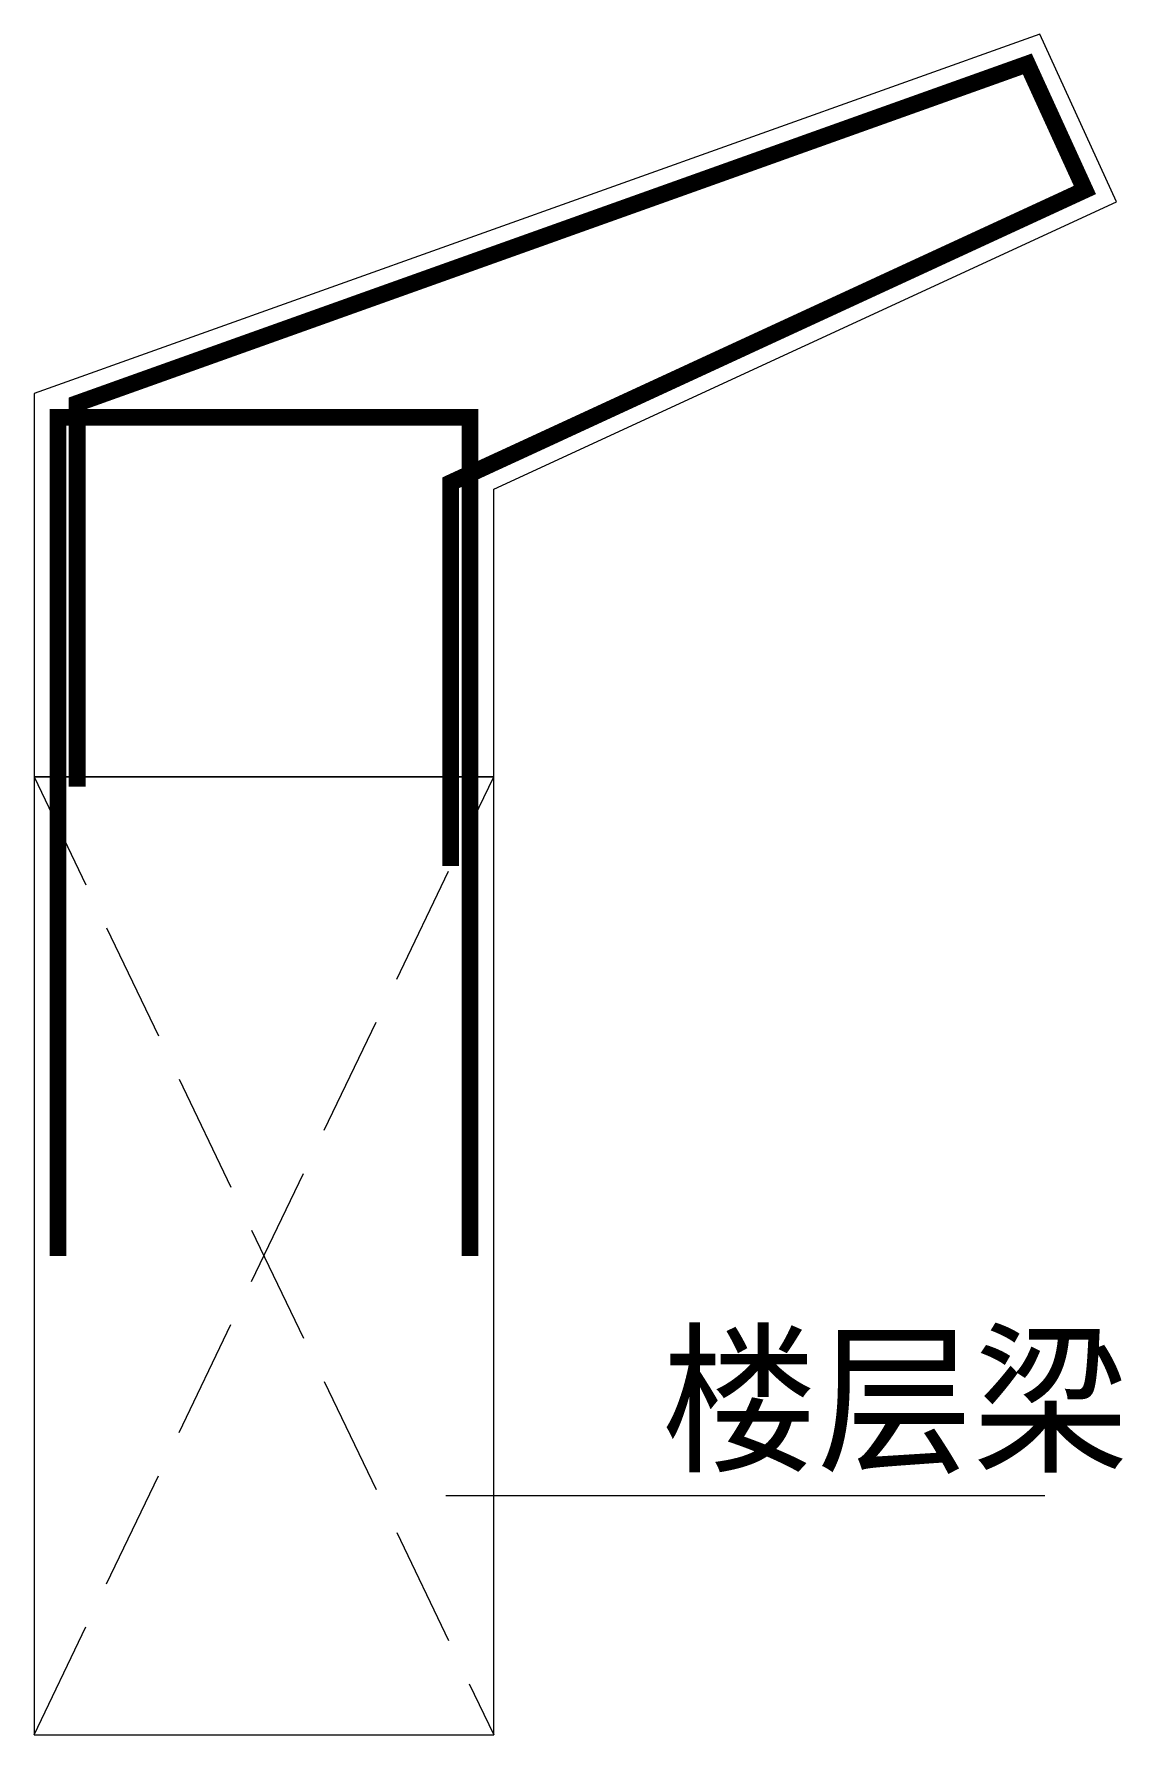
# Model space of a CAD drawing. Extents: x 0 to 2273, y -2000 to 1550.
import ezdxf

# ---------------------------------------------------------------- set-up
doc = ezdxf.new("R2010")
doc.units = 0
doc.header["$MEASUREMENT"] = 0
doc.linetypes.add('SD-SUPPORT-DASH', pattern=[0.35, 0.25, -0.1])
doc.layers.add('S-OTHER-THIN', color=3, linetype='Continuous', lineweight=0)
doc.layers.add('S-TEXT', color=7, linetype='Continuous', lineweight=0)
doc.layers.add('S-REIN', color=6, linetype='Continuous')

msp = doc.modelspace()

# ---------------------------------------------------------------- linework, layer by layer
at = {"layer": 'S-OTHER-THIN', "color": 7}
for p, q in [((2100, 1550), (0, 800)), ((2260, 1200), (2100, 1550)), ((960, 600), (2260, 1200)), ((0, 800), (0, 0)), ((960, 0), (960, 600)), ((0, 0), (960, 0)), ((860, -1500), (2110, -1500))]:
    msp.add_line(p, q, dxfattribs=at)
at = {"layer": 'S-OTHER-THIN', "color": 7, "linetype": 'SD-SUPPORT-DASH', "ltscale": 1000}
for p, q in [((0, -2000), (960, 0)), ((0, 0), (960, -2000))]:
    msp.add_line(p, q, dxfattribs=at)
at = {"layer": 'S-OTHER-THIN', "color": 7}
msp.add_lwpolyline([(0, -2000), (960, -2000), (960, 0), (0, 0)], close=True, dxfattribs=at)
at = {"layer": 'S-REIN', "const_width": 35}
for points in [[(870, -186.5), (870, 613.5), (960, 655.1), (1010, 678.1), (2193.8, 1224.5), (2073.6, 1487.5), (288.7, 850), (148.7, 800), (90, 779), (90, -21)], [(50, -1000), (50, 750), (910, 750), (910, -1000)]]:
    msp.add_lwpolyline(points, dxfattribs=at)

# ---------------------------------------------------------------- texts
at = {"layer": 'S-TEXT', "color": 7}
msp.add_text('楼层梁', height=250, dxfattribs=at).set_placement((1310, -1425))

doc.saveas('drawing.dxf')
